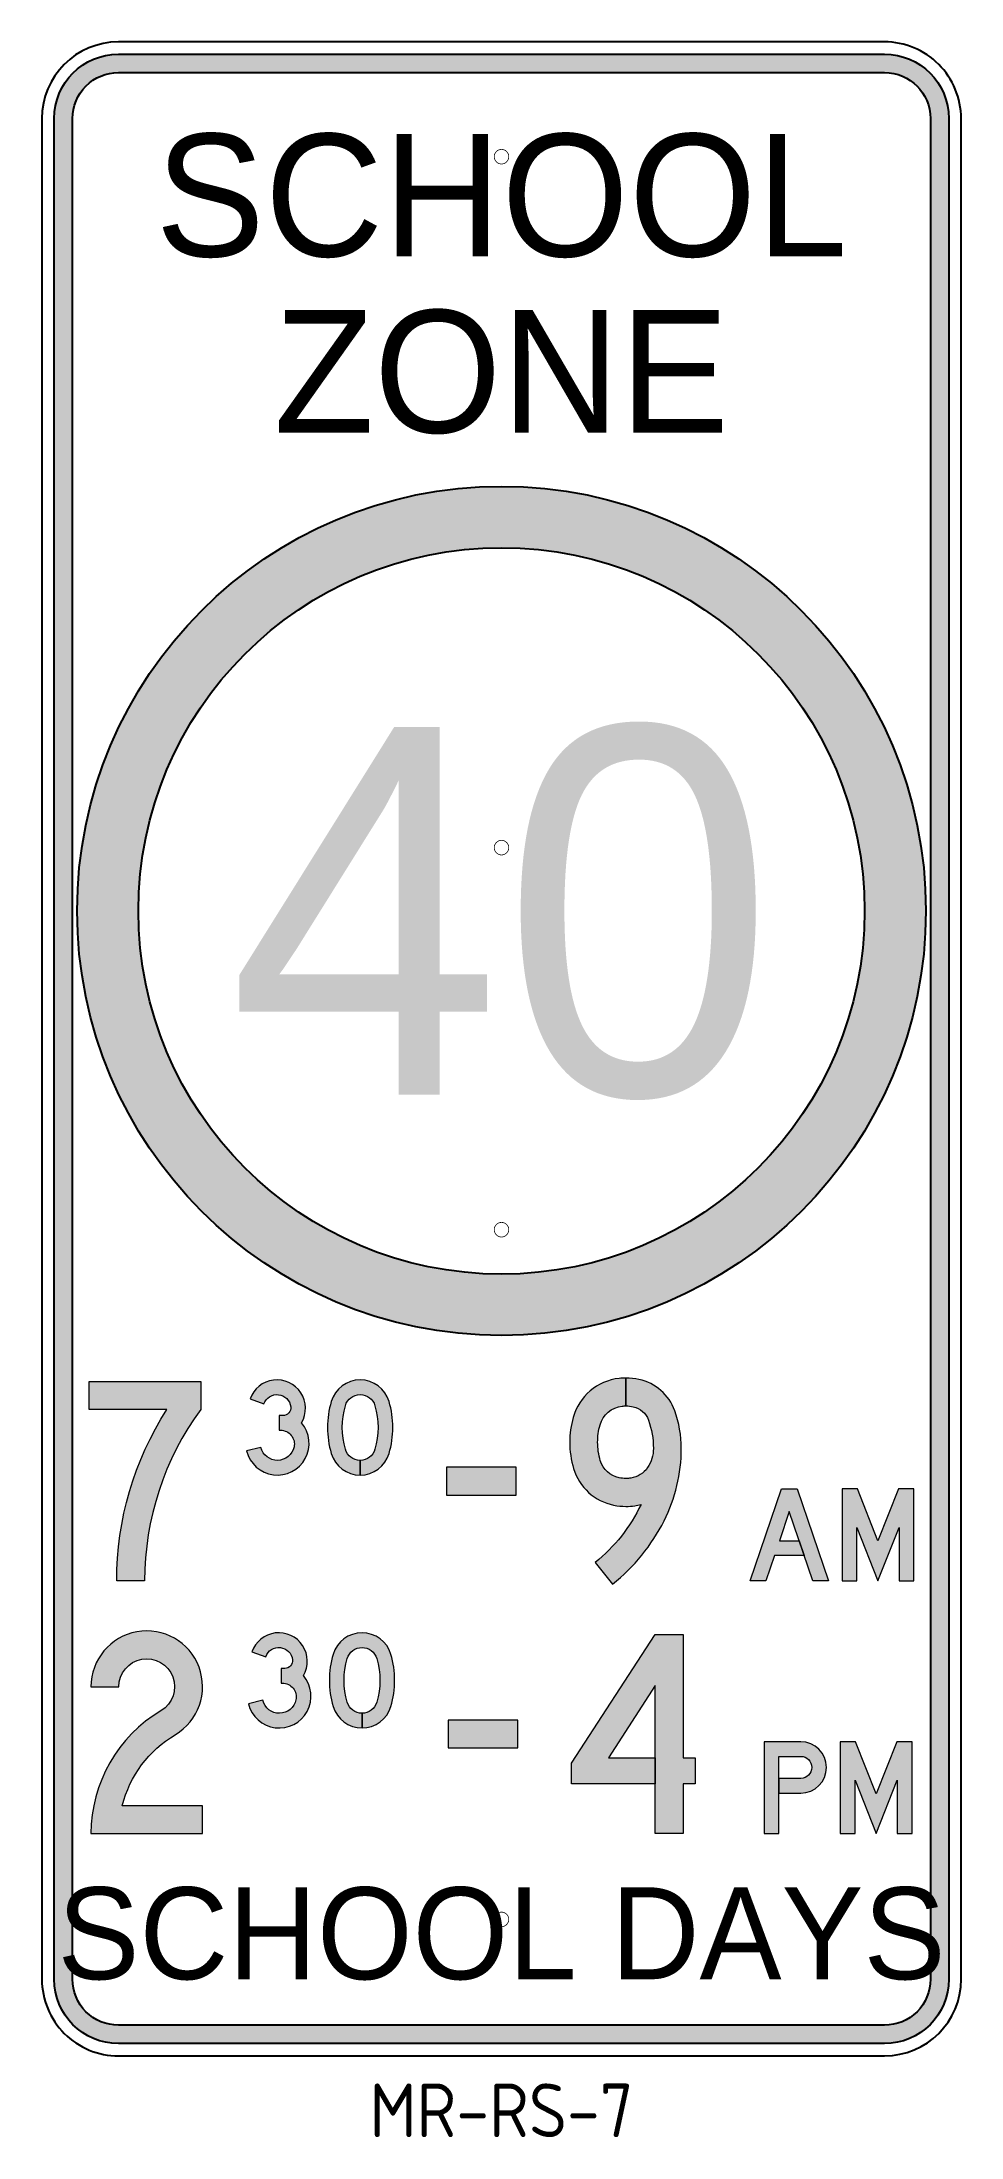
# Model space of a CAD drawing. Header units: millimetres. Extents: x 0 to 60, y -5 to 131.
import ezdxf
from ezdxf.enums import TextEntityAlignment as Align

# ---------------------------------------------------------------- set-up
doc = ezdxf.new("R2010")
doc.units = ezdxf.units.MM
doc.linetypes.add('CENTERX2', pattern=[101.60000000000001, 63.5, -12.7, 12.7, -12.7])
for name, color, linetype in [('DIM', 1, 'Continuous'), ('L18', 4, 'Continuous'), ('L25', 1, 'Continuous'), ('RED', 12, 'Continuous'), ('T25', 1, 'Continuous')]:
    doc.layers.add(name, color=color, linetype=linetype)
doc.layers.add('GSBWFILL', color=1, linetype='Continuous', lineweight=0)
doc.styles.add('FHWAD', font='')
doc.styles.add('T35', font='isocp2.shx', dxfattribs={"height": 3.5})
doc.styles.get('FHWAD').set_extended_font_data('FHWA Series D2000EX')

# ---------------------------------------------------------------- blocks, each defined once
blk = doc.blocks.new('*U4')
at = {"layer": 'GSBWFILL', "linetype": 'Continuous'}
blk.add_hatch(color=256, dxfattribs=at).paths.add_polyline_path([(78.06972671074709, 172, 0.1433369753459207), (27.72750158428391, 0), (55.72750158428391, 7.21433546582717e-15, -0.1594251602212734), (112, 171.9999999999999), (112, 200), (0, 200), (0, 172)])
at = {"layer": 'GSBWFILL'}
blk.add_lwpolyline([(78.06972671074709, 172), (0, 172), (0, 200), (112, 200), (112, 172, 0.1594251602212734), (55.72750158428391, 7.21433546582717e-15), (27.72750158428391, 0, -0.1433369753459207)], format="xyb", close=True, dxfattribs=at)
blk = doc.blocks.new('*U3')
at = {"layer": 'GSBWFILL', "color": 28, "xscale": 0.6499999999999997, "yscale": 0.6499999999999997, "zscale": 0.6499999999999997}
blk.add_blockref('*U4', (0, 0), dxfattribs=at)
blk = doc.blocks.new('*U6')
at = {"layer": 'GSBWFILL', "linetype": 'Continuous'}
blk.add_hatch(color=256, dxfattribs=at).paths.add_polyline_path([(95.79962670033457, 144.9615384615385, -0.4485045702622519), (78.91317157014501, 126), (71, 126), (71, 93.99999999999997), (73.8373971655885, 93.99999999999999, -0.4789782292996548), (103.1405278752544, 57.57142857142843, -0.7939952381590571), (31.07246376811593, 56.65623720882009), (0, 49.0075774975294, 1.26375407277008), (119.5372224483554, 110.230752926952, 1.100719099185328), (7.487180891705471, 162), (37.68734559276073, 151.4193548387097, -0.7959080068499681)])
at = {"layer": 'GSBWFILL'}
blk.add_lwpolyline([(103.1405278752544, 57.57142857142849, -0.7939952381590584), (31.07246376811594, 56.65623720882009), (0, 49.0075774975294, 1.26375407277008), (119.5372224483554, 110.230752926952, 1.100719099185328), (7.487180891705464, 162), (37.68734559276072, 151.4193548387097, -0.7959080068499682), (95.79962670033456, 144.9615384615385, -0.4485045702622509), (78.91317157014498, 126), (71, 126), (71, 93.99999999999999), (73.83739716558864, 93.99999999999999, -0.4789782292996527)], format="xyb", close=True, dxfattribs=at)
blk = doc.blocks.new('*U7')
at = {"layer": 'GSBWFILL', "linetype": 'Continuous'}
blk.add_hatch(color=256, dxfattribs=at).paths.add_polyline_path([(103.1627060194774, 147.4403013110112, -0.1441241685144126), (103.1627060194774, 52.55969868898879, -0.3325609583701592), (71.00999999999999, 28.50000149132637), (71.00999999999999, -3.499999236958104, 0.3326014003804788), (133.8603643089016, 43.5234508202248, 0.1441241685144124), (133.8603643089016, 156.4765491797751, 0.7480620155038766), (8.139635691098356, 156.476549179775, 0.1441241685144123), (8.139635691098462, 43.52345082022479, 0.3326437735382902), (71, -3.5), (71, 28.49999999999997, -0.3326437735382907), (38.83729398052262, 52.55969868898882, -0.1441241685144125), (38.83729398052263, 147.4403013110112, -0.748062015503878)])
at = {"layer": 'GSBWFILL'}
blk.add_lwpolyline([(71, 28.49999999999998, -0.3326437735382907), (38.83729398052265, 52.55969868898885, -0.1441241685144124), (38.83729398052265, 147.4403013110111, -0.7480620155038762), (103.1627060194774, 147.4403013110111, -0.1441241685144126), (103.1627060194774, 52.55969868898882, -0.3325609583701591), (71.00999999999999, 28.50000149132637), (71.00999999999999, -3.499999236958104, 0.3326014003804788), (133.8603643089016, 43.52345082022479, 0.1441241685144125), (133.8603643089016, 156.4765491797751, 0.7480620155038759), (8.13963569109842, 156.4765491797751, 0.1441241685144123), (8.13963569109842, 43.52345082022484, 0.3326437735382906), (71, -3.5)], format="xyb", close=True, dxfattribs=at)
blk = doc.blocks.new('*U5')
at = {"layer": 'GSBWFILL', "color": 28}
for name, p, xscale, yscale, zscale in [('*U6', (0, 0), 0.3, 0.3, 0.3), ('*U7', (52.8, 0), 0.2999999999999999, 0.2999999999999999, 0.2999999999999999)]:
    blk.add_blockref(name, p, dxfattribs=dict(at, xscale=xscale, yscale=yscale, zscale=zscale))
blk = doc.blocks.new('*U9')
at = {"layer": 'GSBWFILL', "linetype": 'Continuous'}
blk.add_hatch(color=256, dxfattribs=at).paths.add_polyline_path([(70, 85.99999999999999), (70, 114), (0, 114), (0, 85.99999999999996)])
at = {"layer": 'GSBWFILL'}
blk.add_lwpolyline([(0, 85.99999999999996), (70, 85.99999999999999), (70, 114), (0, 114)], close=True, dxfattribs=at)
blk = doc.blocks.new('*U8')
at = {"layer": 'GSBWFILL', "color": 28, "xscale": 0.65, "yscale": 0.65, "zscale": 0.65}
blk.add_blockref('*U9', (0, 0), dxfattribs=at)
blk = doc.blocks.new('*U11')
at = {"layer": 'GSBWFILL'}
h = blk.add_hatch(color=256, dxfattribs=at)
edge = h.paths.add_edge_path()
edge.add_arc((56.42128711042226, 141.0528427986546), 34.44715720134542, 77.88173887077812, 89.99999999999937, ccw=False)
edge.add_arc((59.22959894674815, 154.1321073888978), 21.06979656511982, 19.695622455793114, 77.88173887077892, ccw=False)
edge.add_arc((-0.3239890122372344, 132.8139690239198), 84.32398901223718, -2.2737367544323206e-13, 19.695622455792886, ccw=False)
edge.add_arc((49.52055234581982, 132.8139690239194), 34.47944765418012, -33.954983335729594, 1.1368683772161603e-13, ccw=False)
edge.add_arc((57.82940326962735, 127.2190715233565), 24.46246798384722, 278.1073099177223, 326.0450166642702, ccw=False)
edge.add_arc((56.42128711042311, 137.1039704936169), 34.44715720134752, 269.9999999999994, 278.1073099177217, ccw=False)
edge.add_arc((56.42128711042251, 137.1039704936144), 34.44715720134505, 258.6052896560554, 270.00000000000034, ccw=False)
edge.add_arc((54.53104450060502, 127.7249429299079), 24.87954646695918, 196.6346964571661, 258.6052896560547, ccw=False)
edge.add_arc((92.34129478200981, 139.0216041064651), 64.34129478200987, 180.0000000000001, 196.6346964571664, ccw=False)
edge.add_arc((92.3412947820103, 139.0216041064647), 64.34129478201035, 164.3268128992555, 179.9999999999997, ccw=False)
edge.add_arc((55.52022474278077, 149.3529498363172), 26.09828361103182, 96.19578499423437, 164.3268128992564, ccw=False)
edge.add_arc((56.42128711041968, 141.0528427986553), 34.44715720134441, 90.00831647432477, 96.19578499422943, ccw=False)
edge.add_line((56.41628711042218, 175.4999996371251), (56.4162871104224, 203.4999997998308))
edge.add_arc((56.4212871104228, 141.0528427986554), 62.4471572013446, 90.00458754106243, 96.19578499423427)
edge.add_arc((55.52022474278087, 149.3529498363169), 54.09828361103208, 96.19578499423422, 164.3268128992558)
edge.add_arc((92.34129478201044, 139.021604106465), 92.3412947820105, 164.3268128992558, 180)
edge.add_arc((92.34129478201005, 139.0216041064652), 92.34129478201011, 180.0000000000001, 196.6346964571664)
edge.add_arc((54.53104450060469, 127.7249429299077), 52.87954646695879, 196.6346964571662, 258.605289656055)
edge.add_arc((56.42128711042323, 137.1039704936145), 62.44715720134514, 258.6052896560544, 269.9999999999993)
edge.add_arc((56.42128711042314, 137.1039704936182), 62.44715720134889, 269.9999999999994, 278.1073099177217)
edge.add_arc((57.82940326962688, 127.2190715233567), 52.46246798384751, 278.1073099177227, 285.1849277156727)
edge.add_arc((-76.72783324312516, 146.662651424368), 164.0213699767941, 308.55501118228125, 334.7082986462901, ccw=False)
edge.add_line((25.50106929753888, 18.39628290012945), (42.95251036002712, -3.5))
edge.add_arc((-76.72783324312547, 146.6626514243683), 192.0213699767945, 308.5550111822812, 333.2445168214691)
edge.add_arc((-49.25909148555198, 132.8139690239193), 161.2590914855519, 333.2445168214692, 360.0000000000001)
edge.add_arc((-0.3239890122378171, 132.8139690239198), 112.3239890122378, 359.9999999999999, 379.6956224557927)
edge.add_arc((59.22959894674814, 154.1321073888978), 49.06979656511989, 19.69562245579295, 77.88173887077885)
edge.add_arc((56.42128711042239, 141.0528427986541), 62.4471572013459, 77.8817388707786, 89.9999999999999)
edge.add_line((56.42128711042251, 203.5), (56.42128711042263, 175.5))
blk.add_lwpolyline([(56.42128711042263, 175.5, -0.05292522210720448), (63.65278530554015, 174.7323925745677, -0.2594841674007651), (79.06673439145135, 161.2331203197433, -0.0861505550273166), (83.99999999999994, 132.8139690239195, -0.1492501977795737), (78.12044971231666, 113.5557712587288, -0.2122724922251803), (61.27928495464829, 103.0010894393738, -0.03538957602267577), (56.42128711042272, 102.6568132922694, -0.0497598113727579), (49.61567114874282, 103.3357867900702, -0.2771863693133113), (30.69272210056107, 120.6027089016592, -0.0727102854520789), (27.99999999999994, 139.021604106465, -0.06849399081465514), (30.39232034087179, 156.4033986029118, -0.3063559470172042), (52.7035356448368, 175.2987909282413, -0.02700448590905876), (56.41628711042218, 175.4999996371251), (56.4162871104224, 203.4999997998308, 0.02702076832215559), (49.6816014855694, 203.1352403055783, 0.306355947017202), (3.433408646156138, 163.9675958661069, 0.06849399081465514), (-5.684341886080801e-14, 139.021604106465, 0.07271028545207886), (3.864539035099881, 112.5871868721155, 0.2771863693133121), (44.08379965603211, 75.88768307072145, 0.0497598113727579), (56.4212871104225, 74.65681329226936, 0.03538957602267577), (65.22805607800223, 75.2809305903454, 0.03089175449247574), (71.57117615674457, 76.58830790206514, -0.1146131852381842), (25.50106929753888, 18.39628290012945), (42.95251036002712, -3.5, 0.1081469774908508), (94.73493487821582, 60.21772285170908, 0.1172760840982714), (111.9999999999999, 132.8139690239195, 0.08615055502731603), (105.4286307075838, 170.6697734667805, 0.2594841674007656), (69.53083057585873, 202.1084511623208, 0.05292522210720426), (56.42128711042251, 203.5)], format="xyb", close=True, dxfattribs=at)
blk = doc.blocks.new('*U10')
at = {"layer": 'GSBWFILL', "color": 28, "xscale": 0.65, "yscale": 0.65, "zscale": 0.65}
blk.add_blockref('*U11', (0, 0), dxfattribs=at)
blk = doc.blocks.new('*U13')
at = {"layer": 'GSBWFILL', "linetype": 'Continuous'}
blk.add_hatch(color=256, dxfattribs=at).paths.add_polyline_path([(0, 0), (68, 200), (102, 200), (170, 0), (136.2009704281322, 0), (85, 150.5910894945062), (63.37275643622598, 86.9815496010532), (106.6166813670329, 86.9815496010532), (117.4966813670329, 54.9815496010532), (52.49275643622593, 54.9815496010532), (33.79902957186789, 0)])
at = {"layer": 'GSBWFILL'}
blk.add_lwpolyline([(0, 0), (68, 200), (102, 200), (170, 0), (136.2009704281322, 0), (85, 150.5910894945062), (63.37275643622598, 86.9815496010532), (106.6166813670329, 86.9815496010532), (117.4966813670329, 54.9815496010532), (52.49275643622593, 54.9815496010532), (33.79902957186789, 0)], close=True, dxfattribs=at)
blk = doc.blocks.new('*U14')
at = {"layer": 'GSBWFILL', "linetype": 'Continuous'}
blk.add_hatch(color=256, dxfattribs=at).paths.add_polyline_path([(31.99999999999999, 116), (78, 0), (124, 116), (124, 0), (156, 0), (156, 200), (122.8861186431857, 200), (77.99999999999999, 86.80891820414053), (33.1138813568144, 199.9999999999999), (0, 200), (0, 0), (32, 0)])
at = {"layer": 'GSBWFILL'}
blk.add_lwpolyline([(156, 0), (156, 200), (122.8861186431857, 200), (78, 86.80891820414051), (33.11388135681437, 200), (0, 200), (0, 0), (32, 0), (32, 116), (78, 0), (124, 116), (124, 0)], close=True, dxfattribs=at)
blk = doc.blocks.new('*U12')
at = {"layer": 'GSBWFILL', "color": 28, "xscale": 0.3, "yscale": 0.3, "zscale": 0.3}
for name, p in [('*U13', (0, 0)), ('*U14', (60, 0))]:
    blk.add_blockref(name, p, dxfattribs=at)
blk = doc.blocks.new('*U2')
at = {"layer": 'GSBWFILL'}
for name, p in [('*U3', (-269.15, 0)), ('*U5', (-166.35, 70)), ('*U10', (44.55000000000001, 0)), ('*U8', (-35.94999999999999, 0)), ('*U12', (162.35, 0))]:
    blk.add_blockref(name, p, dxfattribs=at)
blk = doc.blocks.new('*U17')
at = {"layer": 'GSBWFILL', "linetype": 'Continuous'}
blk.add_hatch(color=256, dxfattribs=at).paths.add_polyline_path([(7.105427357601002e-15, 147.5), (28, 147.5, -1.720287708574407), (70.28571428606928, 123.4185057079758, 0.2647852299283486), (0, 0), (112, 0), (112, 28), (31.44511408668849, 28, -0.2002433019730203), (84.57142857142856, 99.33701141553038, 1.720287708589)])
at = {"layer": 'GSBWFILL'}
blk.add_lwpolyline([(112, 28), (31.44511408668848, 28, -0.2002433019730203), (84.57142857142856, 99.33701141553036, 1.720287708589), (0, 147.5), (28, 147.5, -1.720287708588999), (70.28571428571428, 123.4185057077652, 0.2647852299275791), (0, 0), (112, 0)], format="xyb", close=True, dxfattribs=at)
blk = doc.blocks.new('*U16')
at = {"layer": 'GSBWFILL', "color": 28, "xscale": 0.65, "yscale": 0.65, "zscale": 0.65}
blk.add_blockref('*U17', (0, 0), dxfattribs=at)
blk = doc.blocks.new('*U19')
at = {"layer": 'GSBWFILL', "linetype": 'Continuous'}
blk.add_hatch(color=256, dxfattribs=at).paths.add_polyline_path([(95.79962670033457, 144.9615384615385, -0.4485045702622519), (78.91317157014501, 126), (71, 126), (71, 93.99999999999997), (73.8373971655885, 93.99999999999999, -0.4789782292996548), (103.1405278752544, 57.57142857142843, -0.7939952381590571), (31.07246376811593, 56.65623720882009), (0, 49.0075774975294, 1.26375407277008), (119.5372224483554, 110.230752926952, 1.100719099185328), (7.487180891705471, 162), (37.68734559276073, 151.4193548387097, -0.7959080068499681)])
at = {"layer": 'GSBWFILL'}
blk.add_lwpolyline([(103.1405278752544, 57.57142857142849, -0.7939952381590584), (31.07246376811594, 56.65623720882009), (0, 49.0075774975294, 1.26375407277008), (119.5372224483554, 110.230752926952, 1.100719099185328), (7.487180891705464, 162), (37.68734559276072, 151.4193548387097, -0.7959080068499682), (95.79962670033456, 144.9615384615385, -0.4485045702622509), (78.91317157014498, 126), (71, 126), (71, 93.99999999999999), (73.83739716558864, 93.99999999999999, -0.4789782292996527)], format="xyb", close=True, dxfattribs=at)
blk = doc.blocks.new('*U20')
at = {"layer": 'GSBWFILL', "linetype": 'Continuous'}
blk.add_hatch(color=256, dxfattribs=at).paths.add_polyline_path([(103.1627060194774, 147.4403013110112, -0.1441241685144126), (103.1627060194774, 52.55969868898879, -0.3325609583701592), (71.00999999999999, 28.50000149132637), (71.00999999999999, -3.499999236958104, 0.3326014003804788), (133.8603643089016, 43.5234508202248, 0.1441241685144124), (133.8603643089016, 156.4765491797751, 0.7480620155038766), (8.139635691098356, 156.476549179775, 0.1441241685144123), (8.139635691098462, 43.52345082022479, 0.3326437735382902), (71, -3.5), (71, 28.49999999999997, -0.3326437735382907), (38.83729398052262, 52.55969868898882, -0.1441241685144125), (38.83729398052263, 147.4403013110112, -0.748062015503878)])
at = {"layer": 'GSBWFILL'}
blk.add_lwpolyline([(71, 28.49999999999998, -0.3326437735382907), (38.83729398052265, 52.55969868898885, -0.1441241685144124), (38.83729398052265, 147.4403013110111, -0.7480620155038762), (103.1627060194774, 147.4403013110111, -0.1441241685144126), (103.1627060194774, 52.55969868898882, -0.3325609583701591), (71.00999999999999, 28.50000149132637), (71.00999999999999, -3.499999236958104, 0.3326014003804788), (133.8603643089016, 43.52345082022479, 0.1441241685144125), (133.8603643089016, 156.4765491797751, 0.7480620155038759), (8.13963569109842, 156.4765491797751, 0.1441241685144123), (8.13963569109842, 43.52345082022484, 0.3326437735382906), (71, -3.5)], format="xyb", close=True, dxfattribs=at)
blk = doc.blocks.new('*U18')
at = {"layer": 'GSBWFILL', "color": 28, "xscale": 0.3, "yscale": 0.3, "zscale": 0.3}
for name, p in [('*U19', (0, 0)), ('*U20', (52.79999999999995, 0))]:
    blk.add_blockref(name, p, dxfattribs=at)
blk = doc.blocks.new('*U22')
at = {"layer": 'GSBWFILL', "linetype": 'Continuous'}
blk.add_hatch(color=256, dxfattribs=at).paths.add_polyline_path([(70, 85.99999999999999), (70, 114), (0, 114), (0, 85.99999999999996)])
at = {"layer": 'GSBWFILL'}
blk.add_lwpolyline([(0, 85.99999999999996), (70, 85.99999999999999), (70, 114), (0, 114)], close=True, dxfattribs=at)
blk = doc.blocks.new('*U21')
at = {"layer": 'GSBWFILL', "color": 28, "xscale": 0.65, "yscale": 0.65, "zscale": 0.65}
blk.add_blockref('*U22', (0, 0), dxfattribs=at)
blk = doc.blocks.new('*U24')
at = {"layer": 'GSBWFILL', "linetype": 'Continuous'}
blk.add_hatch(color=256, dxfattribs=at).paths.add_polyline_path([(0, 50.13776131483816), (0, 70.72570737208446), (84, 200), (112, 200), (112, 76.13776131483817), (124, 76.13776131483816), (124, 50.13776131483816), (112, 50.13776131483816), (112, 0), (84, 0), (84, 148.6105904398712), (36.90852092283512, 76.13776131483814), (83.99000000000001, 76.13776131483816), (83.99000000000001, 50.13776131483815)])
at = {"layer": 'GSBWFILL'}
blk.add_lwpolyline([(0, 50.13776131483816), (0, 70.72570737208446), (84, 200), (112, 200), (112, 76.13776131483817), (124, 76.13776131483816), (124, 50.13776131483816), (112, 50.13776131483816), (112, 0), (84, 0), (84, 148.6105904398712), (36.90852092283512, 76.13776131483814), (83.99000000000001, 76.13776131483816), (83.99000000000001, 50.13776131483815)], close=True, dxfattribs=at)
blk = doc.blocks.new('*U23')
at = {"layer": 'GSBWFILL', "color": 28, "xscale": 0.65, "yscale": 0.65, "zscale": 0.65}
blk.add_blockref('*U24', (0, 0), dxfattribs=at)
blk = doc.blocks.new('*U26')
at = {"layer": 'GSBWFILL', "linetype": 'Continuous'}
blk.add_hatch(color=256, dxfattribs=at).paths.add_polyline_path([(0, 200), (0, 0), (32, 0), (32, 168), (80, 168, -1), (79.99999999999999, 120), (32.00999999999999, 120), (32.00999999999999, 87.99999999999999), (79.99999999999999, 88, 1), (80, 200)])
at = {"layer": 'GSBWFILL'}
blk.add_lwpolyline([(32, 168), (80, 168, -0.9999999999999999), (80, 120), (32.00999999999999, 120), (32.00999999999999, 87.99999999999999), (80, 88, 0.9999999999999997), (80, 200), (0, 200), (0, 0), (32, 0)], format="xyb", close=True, dxfattribs=at)
blk = doc.blocks.new('*U27')
at = {"layer": 'GSBWFILL', "linetype": 'Continuous'}
blk.add_hatch(color=256, dxfattribs=at).paths.add_polyline_path([(32, 116), (78, -1.4210854715202e-14), (124, 116), (124, 0), (156, 0), (156, 200), (122.8861186431857, 200), (78.00000000000001, 86.80891820414053), (33.11388135681437, 200), (-3.552713678800501e-15, 200), (0, 0), (32, 0)])
at = {"layer": 'GSBWFILL'}
blk.add_lwpolyline([(156, 0), (156, 200), (122.8861186431857, 200), (78, 86.80891820414051), (33.11388135681437, 200), (0, 200), (0, 0), (32, 0), (32, 116), (78, 0), (124, 116), (124, 0)], close=True, dxfattribs=at)
blk = doc.blocks.new('*U25')
at = {"layer": 'GSBWFILL', "color": 28, "xscale": 0.3, "yscale": 0.3, "zscale": 0.3}
for name, p in [('*U26', (0, 0)), ('*U27', (49.80000000000018, 0))]:
    blk.add_blockref(name, p, dxfattribs=at)
blk = doc.blocks.new('*U15')
at = {"layer": 'GSBWFILL'}
for name, p in [('*U16', (-267.95, 0)), ('*U18', (-165.1500000000001, 70)), ('*U23', (45.74999999999977, 0)), ('*U21', (-34.75000000000023, 0)), ('*U25', (171.3499999999997, 0))]:
    blk.add_blockref(name, p, dxfattribs=at)

msp = doc.modelspace()

# ---------------------------------------------------------------- hatches: boundary and pattern name
at = {"layer": 'L18'}
h = msp.add_hatch(color=256, dxfattribs=at)
edge = h.paths.add_edge_path(flags=16)
edge.add_arc((5.000008948348807, 5.000002990289005), 3, 180, 270, ccw=False)
edge.add_line((2.000008948348807, 5.000002990289005), (2.00000894834902, 126.4048110836833))
edge.add_arc((5.00000894834902, 126.4048110836833), 3, 89.99999999999977, 180, ccw=False)
edge.add_line((5.000008948349034, 129.4048110836833), (55.00000894834849, 129.4048110836833))
edge.add_arc((55.00000894834852, 126.4048110836832), 3.000000000000057, 2.2168933355715126e-12, 90.00000000000051, ccw=False)
edge.add_line((58.00000894834855, 126.4048110836833), (58.00000894834832, 5.000002990289033))
edge.add_arc((55.00000894834832, 5.000002990289005), 3, -90, 6.252776074688882e-13, ccw=False)
edge.add_line((55.00000894834832, 2.000002990289005), (5.000008948348807, 2.000002990289005))
edge = h.paths.add_edge_path()
edge.add_arc((5.000008948348807, 5.000002990289005), 4.199999999999989, 180, 270, ccw=False)
edge.add_line((0.800008948348804, 5.000002990289005), (0.8000089483490314, 126.4048110836833))
edge.add_arc((5.000008948349034, 126.4048110836833), 4.200000000000003, 90, 180, ccw=False)
edge.add_line((5.000008948349034, 130.6048110836833), (55.00000894834849, 130.6048110836833))
edge.add_arc((55.00000894834849, 126.4048110836833), 4.200000000000045, 7.958078640513122e-13, 90, ccw=False)
edge.add_line((59.20000894834848, 126.4048110836833), (59.20000894834831, 5.000002990289033))
edge.add_arc((55.00000894834832, 5.000002990289033), 4.199999999999989, -90, 0, ccw=False)
edge.add_line((55.00000894834832, 0.8000029902890446), (5.000008948348807, 0.8000029902890162))
at = {"layer": 'RED', "linetype": 'CENTERX2'}
h = msp.add_hatch(color=256, dxfattribs=at)
edge = h.paths.add_edge_path(flags=17)
edge.add_arc((30.00000894834847, 74.70483607650695), 23.7, 0, 360)
edge = h.paths.add_edge_path()
edge.add_arc((30.00000894834881, 74.70483607650695), 27.70000000000002, 0, 360)

# ---------------------------------------------------------------- linework, layer by layer
at = {"layer": 'L18'}
for points in [[(5.000008948348807, 2.990289004856095e-06), (55.00000894834832, 2.990289033277804e-06, 0.4142135623730945), (60.00000894834832, 5.000002990289033), (60.00000894834849, 126.4048110836833, 0.4142135623730961), (55.00000894834849, 131.4048110836833), (5.000008948349034, 131.4048110836833, 0.4142135623730942), (8.948349034199055e-06, 126.4048110836833), (8.948348806825379e-06, 5.000002990289005, 0.4142135623730955)], [(5.000008948348807, 0.8000029902890162, -0.4142135623730945), (0.800008948348804, 5.000002990289005), (0.8000089483490314, 126.4048110836833, -0.4142135623730945), (5.000008948349034, 130.6048110836833), (55.00000894834849, 130.6048110836833, -0.4142135623730935), (59.20000894834848, 126.4048110836833), (59.20000894834831, 5.000002990289033, -0.4142135623730935), (55.00000894834832, 0.8000029902890446)], [(5.000008948348807, 2.000002990289005, -0.414213562373096), (2.000008948348807, 5.000002990289005), (2.00000894834902, 126.4048110836833, -0.4142135623730975), (5.000008948349034, 129.4048110836833), (55.00000894834849, 129.4048110836833, -0.4142135623730906), (58.00000894834855, 126.4048110836833), (58.00000894834832, 5.000002990289033, -0.414213562373099), (55.00000894834832, 2.000002990289005)]]:
    msp.add_lwpolyline(points, format="xyb", close=True, dxfattribs=at)
at = {"layer": 'L25', "const_width": 0.04999999999999999}
for points in [[(29.52500894834878, 123.9154435350968, 1), (30.47500894834883, 123.9154435350968, 1)], [(29.52500894834878, 78.83323107569504, 1), (30.47500894834883, 78.83323107569504, 1)], [(29.52500894834878, 53.90481108368334, 1), (30.47500894834883, 53.90481108368334, 1)], [(29.52500894834881, 8.90481108368337, 1), (30.4750089483488, 8.90481108368337, 1)]]:
    msp.add_lwpolyline(points, format="xyb", close=True, dxfattribs=at)
at = {"layer": 'RED'}
for centre, radius in [((30.00000894834881, 74.70483607650695), 27.70000000000002), ((30.00000894834847, 74.70483607650695), 23.7)]:
    msp.add_circle(centre, radius, dxfattribs=at)
at = {"layer": 'T25', "color": 3, "const_width": 0.04999999999999999}
msp.add_lwpolyline([(29.52500894834881, 8.90481108368337, 1), (30.4750089483488, 8.90481108368337, 1)], format="xyb", close=True, dxfattribs=at)

# ---------------------------------------------------------------- block references
at = {"layer": 'GSBWFILL', "xscale": 0.1, "yscale": 0.1, "zscale": 0.1}
for name, p in [('*U2', (30.00000894834864, 31.00000299028898)), ('*U15', (30.00000894834864, 14.50000299028898))]:
    msp.add_blockref(name, p, dxfattribs=at)

# ---------------------------------------------------------------- texts
at = {"layer": 'DIM', "color": 3, "insert": (30.00045341254676, -1.799997009710935), "char_height": 3.5, "width": 16.42482756211029, "attachment_point": 2, "style": 'T35'}
msp.add_mtext('MR-RS-7', dxfattribs=at)
at = {"layer": 'L18', "linetype": 'CENTERX2', "style": 'FHWAD'}
for s, height, p in [('SCHOOL', 8, (30.00000894834847, 117.4048110836833)), ('ZONE', 8, (30.00000894834847, 105.9048110836833)), ('40', 24, (30.00000894834847, 62.70483607650689)), ('SCHOOL DAYS', 6, (30.00000894834858, 5.000002990289005))]:
    msp.add_text(s, height=height, dxfattribs=at).set_placement(p, align=Align.CENTER)

doc.saveas('drawing.dxf')
